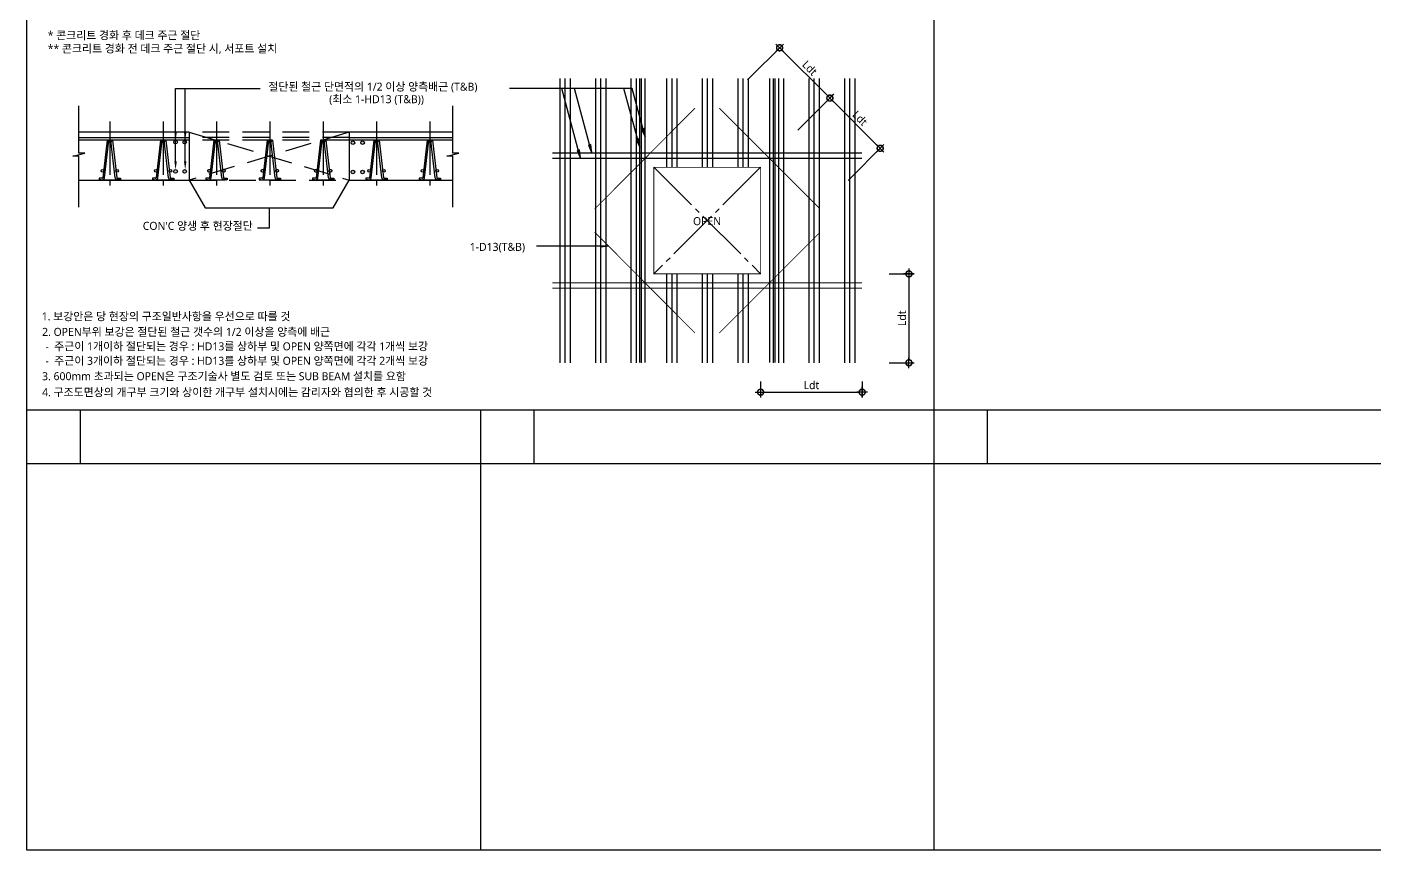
# Model space of a CAD drawing. Extents: x 517 to 33347, y 263 to 5437.
# Drawn here: x 25747 to 30797, y 300 to 3387 of the extents above; entities that cross this region are included whole.
import ezdxf

# ---------------------------------------------------------------- set-up
doc = ezdxf.new("R2010")
doc.units = 0
doc.header["$LTSCALE"] = 10
doc.header["$MEASUREMENT"] = 0
for name, pattern in [('CEN', [26, 20, -2, 2, -2]), ('HID', [2.5, 1.5, -1]), ('HIDDEN', [3, 2, -1])]:
    doc.linetypes.add(name, pattern=pattern)
for name, color, linetype in [('1', 1, 'Continuous'), ('7DIM', 7, 'Continuous'), ('AA-WAXM-CONC', 2, 'Continuous'), ('CEN', 1, 'CEN'), ('E', 7, 'Continuous'), ('E2', 7, 'Continuous'), ('SEC', 7, 'Continuous'), ('SYM', 6, 'Continuous'), ('SYM-LEAD', 6, 'Continuous'), ('TABLE', 7, 'Continuous'), ('TEXT', 3, 'Continuous')]:
    doc.layers.add(name, color=color, linetype=linetype)
doc.styles.get("Standard").update_dxf_attribs({"font": 'malgun.ttf'})
doc.styles.add('굴림', font='malgun.ttf')
doc.styles.add('스타일1', font='malgun.ttf')
doc.linetypes.add('DECK SUPPORT', pattern='A,12.7,-0.88,["O",Standard,S=4,R=0,X=-0.74,Y=-1.8],-0.55', length=14.13)
doc.dimstyles.new('CJA', dxfattribs={"dimscale": 200, "dimtxt": 3, "dimasz": 1, "dimexe": 2, "dimexo": 3, "dimgap": 1, "dimtad": 1, "dimdec": 0, "dimzin": 1, "dimdsep": 46, "dimlunit": 6, "dimtxsty": '스타일1', "dimblk": 'GAUN-DOT', "dimcen": -2, "dimdle": 2, "dimclrd": 256, "dimclre": 256, "dimclrt": 3, "dimadec": 0, "dimazin": 0, "dimtfac": 1, "dimtdec": 0, "dimtix": 1, "dimtmove": 2, "dimatfit": 3, "dimldrblk": 'DOTSMALL', "dimfxl": 1, "dimtolj": 1, "dimtzin": 1, "dimarcsym": 0})

# ---------------------------------------------------------------- blocks, each defined once
blk = doc.blocks.new('GAUN-DOT')
at = {"linetype": 'ByBlock'}
for p, q in [((2, 0), (-2, 0)), ((0, -2), (0, 2))]:
    blk.add_line(p, q, dxfattribs=at)
at = {"const_width": 2.25}
blk.add_lwpolyline([(0, 0.28125, 1), (0, -0.28125, 1)], format="xyb", close=True, dxfattribs=at)
blk = doc.blocks.new('*D101')
at = {"layer": '7DIM', "linetype": 'ByBlock', "lineweight": -2, "transparency": 16777216}
for p, q in [((28497.7, 2057.2), (28497.7, 1997.2)), ((28878.3, 2057.2), (28878.3, 1997.2)), ((28507.7, 2017.2), (28868.3, 2017.2))]:
    blk.add_line(p, q, dxfattribs=at)
at = {"layer": 'DEFPOINTS', "color": 0, "linetype": 'ByBlock', "transparency": 16777216}
for p in [(28497.7, 2087.2), (28878.3, 2087.2), (28878.3, 2017.2)]:
    blk.add_point(p, dxfattribs=at)
at = {"layer": '7DIM', "linetype": 'ByBlock', "lineweight": -2, "transparency": 16777216, "xscale": 10, "yscale": 10, "zscale": 10, "rotation": 180}
blk.add_blockref('GAUN-DOT', (28497.7, 2017.2), dxfattribs=at)
at = {"layer": '7DIM', "linetype": 'ByBlock', "lineweight": -2, "transparency": 16777216, "xscale": 10, "yscale": 10, "zscale": 10}
blk.add_blockref('GAUN-DOT', (28878.3, 2017.2), dxfattribs=at)
at = {"layer": '7DIM', "color": 3, "linetype": 'ByBlock', "transparency": 16777216, "insert": (28688, 2043.3), "char_height": 30, "attachment_point": 5, "style": '스타일1'}
blk.add_mtext('\\A1;Ldt', dxfattribs=at)
blk = doc.blocks.new('_DotSmall')
at = {"color": 0, "linetype": 'ByBlock', "const_width": 0.5}
blk.add_lwpolyline([(-0.0625, 0, 1), (0.0625, 0, 1)], format="xyb", close=True, dxfattribs=at)
blk = doc.blocks.new('*D102')
at = {"layer": '7DIM', "linetype": 'ByBlock', "lineweight": -2, "transparency": 16777216}
for p, q in [((28980.1, 2460.8), (29073.7, 2460.8)), ((29053.7, 2450.8), (29053.7, 2137.5)), ((28980.1, 2127.5), (29073.7, 2127.5))]:
    blk.add_line(p, q, dxfattribs=at)
at = {"layer": 'DEFPOINTS', "color": 0, "linetype": 'ByBlock', "transparency": 16777216}
for p in [(28950.1, 2460.8), (28950.1, 2127.5), (29053.7, 2127.5)]:
    blk.add_point(p, dxfattribs=at)
at = {"layer": '7DIM', "linetype": 'ByBlock', "lineweight": -2, "transparency": 16777216, "xscale": 10, "yscale": 10, "zscale": 10}
for p, rotation in [((29053.7, 2460.8), 90), ((29053.7, 2127.5), 270)]:
    blk.add_blockref('GAUN-DOT', p, dxfattribs=dict(at, rotation=rotation))
at = {"layer": '7DIM', "color": 3, "linetype": 'ByBlock', "transparency": 16777216, "insert": (29027.6, 2294.2), "char_height": 30, "attachment_point": 5, "rotation": 90, "style": '스타일1'}
blk.add_mtext('\\A1;Ldt', dxfattribs=at)
blk = doc.blocks.new('*D103')
at = {"layer": '7DIM', "linetype": 'ByBlock', "lineweight": -2, "transparency": 16777216}
for p, q in [((28637.1, 3000.2), (28771.5, 3134.6)), ((28938.8, 2938.9), (28764.4, 3113.4)), ((28825.7, 2811.7), (28960, 2946))]:
    blk.add_line(p, q, dxfattribs=at)
at = {"layer": 'DEFPOINTS', "color": 0, "linetype": 'ByBlock', "transparency": 16777216}
for p in [(28757.3, 3120.4), (28615.9, 2979), (28804.5, 2790.5)]:
    blk.add_point(p, dxfattribs=at)
at = {"layer": '7DIM', "linetype": 'ByBlock', "lineweight": -2, "transparency": 16777216, "xscale": 10, "yscale": 10, "zscale": 10}
for p, rotation in [((28757.3, 3120.4), 135.0000000000089), ((28945.9, 2931.9), 315.0000000000089)]:
    blk.add_blockref('GAUN-DOT', p, dxfattribs=dict(at, rotation=rotation))
at = {"layer": '7DIM', "color": 3, "linetype": 'ByBlock', "transparency": 16777216, "insert": (28870.1, 3044.6), "char_height": 30, "attachment_point": 5, "rotation": 315, "style": '스타일1'}
blk.add_mtext('\\A1;Ldt', dxfattribs=at)
blk = doc.blocks.new('*D104')
at = {"layer": '7DIM', "linetype": 'ByBlock', "lineweight": -2, "transparency": 16777216}
for p, q in [((28448.6, 3188.8), (28582.9, 3323.1)), ((28750.3, 3127.5), (28575.8, 3301.9)), ((28637.1, 3000.2), (28771.5, 3134.6))]:
    blk.add_line(p, q, dxfattribs=at)
at = {"layer": 'DEFPOINTS', "color": 0, "linetype": 'ByBlock', "transparency": 16777216}
for p in [(28568.8, 3309), (28427.3, 3167.6), (28615.9, 2979)]:
    blk.add_point(p, dxfattribs=at)
at = {"layer": '7DIM', "linetype": 'ByBlock', "lineweight": -2, "transparency": 16777216, "xscale": 10, "yscale": 10, "zscale": 10}
for p, rotation in [((28568.8, 3309), 135), ((28757.3, 3120.4), 315)]:
    blk.add_blockref('GAUN-DOT', p, dxfattribs=dict(at, rotation=rotation))
at = {"layer": '7DIM', "color": 3, "linetype": 'ByBlock', "transparency": 16777216, "insert": (28681.5, 3233.2), "char_height": 30, "attachment_point": 5, "rotation": 315, "style": '스타일1'}
blk.add_mtext('\\A1;Ldt', dxfattribs=at)

msp = doc.modelspace()

# ---------------------------------------------------------------- hatches: boundary and pattern name
at = {"layer": '1', "linetype": 'DECK SUPPORT', "ltscale": 10}
h = msp.add_hatch(color=256, dxfattribs=at)
h.dxf.hatch_style = 1
edge = h.paths.add_edge_path()
edge.add_ellipse((27005.4, 2953.1), major_axis=(-6.86, 0), ratio=1, start_angle=0, end_angle=360, ccw=False)
edge = h.paths.add_edge_path()
edge.add_ellipse((27005.4, 2843.1), major_axis=(-6.86, 0), ratio=1, start_angle=0, end_angle=360, ccw=False)
edge = h.paths.add_edge_path()
edge.add_ellipse((26969.4, 2843.1), major_axis=(-6.86, 0), ratio=1, start_angle=0, end_angle=360, ccw=False)
edge = h.paths.add_edge_path()
edge.add_ellipse((26304.7, 2955.1), major_axis=(-6.86, 0), ratio=1, start_angle=0, end_angle=360, ccw=False)
edge = h.paths.add_edge_path()
edge.add_ellipse((26969.4, 2953.1), major_axis=(-6.86, 0), ratio=1, start_angle=0, end_angle=360, ccw=False)
edge = h.paths.add_edge_path()
edge.add_ellipse((26338.7, 2845.1), major_axis=(-6.86, 0), ratio=1, start_angle=0, end_angle=360, ccw=False)
edge = h.paths.add_edge_path()
edge.add_ellipse((26304.7, 2845.1), major_axis=(-6.86, 0), ratio=1, start_angle=0, end_angle=360, ccw=False)
edge = h.paths.add_edge_path()
edge.add_ellipse((26338.7, 2955.1), major_axis=(-6.86, 0), ratio=1, start_angle=0, end_angle=360, ccw=False)
at = {"layer": 'SYM-LEAD'}
h = msp.add_hatch(color=256, dxfattribs=at)
h.paths.add_polyline_path([(26309.4, 2992.6), (26304.7, 2992.6), (26304.7, 2961.1)])
h.paths.add_polyline_path([(26304.7, 2992.6), (26300, 2992.6), (26304.7, 2961.1)])
h = msp.add_hatch(color=256, dxfattribs=at)
h.paths.add_polyline_path([(26345.4, 2992.6), (26340.7, 2992.6), (26340.7, 2961.1)])
h.paths.add_polyline_path([(26340.7, 2992.6), (26336, 2992.6), (26340.7, 2961.1)])
h = msp.add_hatch(color=256, dxfattribs=at)
h.paths.add_polyline_path([(28060.8, 3006.2), (28056.3, 3005), (28064.4, 2974.7)])
h.paths.add_polyline_path([(28056.3, 3005), (28051.7, 3003.8), (28064.4, 2974.7)])
h = msp.add_hatch(color=256, dxfattribs=at)
h.paths.add_polyline_path([(27861.8, 2945.7), (27857.3, 2944.5), (27865.4, 2914.2)])
h.paths.add_polyline_path([(27857.3, 2944.5), (27852.7, 2943.3), (27865.4, 2914.2)])
h = msp.add_hatch(color=256, dxfattribs=at)
h.paths.add_polyline_path([(28040.8, 2967.4), (28036.3, 2966.2), (28044.4, 2935.8)])
h.paths.add_polyline_path([(28036.3, 2966.2), (28031.7, 2965), (28044.4, 2935.8)])
h = msp.add_hatch(color=256, dxfattribs=at)
h.paths.add_polyline_path([(26309.4, 2883.2), (26304.7, 2883.2), (26304.7, 2851.8)])
h.paths.add_polyline_path([(26304.7, 2883.2), (26300, 2883.2), (26304.7, 2851.8)])
h = msp.add_hatch(color=256, dxfattribs=at)
h.paths.add_polyline_path([(26345.4, 2883.2), (26340.7, 2883.2), (26340.7, 2851.8)])
h.paths.add_polyline_path([(26340.7, 2883.2), (26336, 2883.2), (26340.7, 2851.8)])
h = msp.add_hatch(color=256, dxfattribs=at)
h.paths.add_polyline_path([(27819.3, 2925.7), (27814.8, 2924.5), (27822.9, 2894.2)])
h.paths.add_polyline_path([(27814.8, 2924.5), (27810.2, 2923.3), (27822.9, 2894.2)])
h = msp.add_hatch(color=256, dxfattribs=at)
h.paths.add_polyline_path([(27897.8, 2569.1), (27897.8, 2564.3), (27929.3, 2564.3)])
h.paths.add_polyline_path([(27897.8, 2564.3), (27897.8, 2559.6), (27929.3, 2564.3)])

# ---------------------------------------------------------------- linework, layer by layer
at = {"color": 8}
for p, q in [((27745.1, 3194.2), (27745.1, 2127.5)), ((27764.4, 3194.2), (27764.4, 2127.5)), ((27783.7, 3194.2), (27783.7, 2127.5)), ((27878.4, 3194.2), (27878.4, 2127.5)), ((27897.7, 3194.2), (27897.7, 2127.5)), ((27917.1, 3194.2), (27917.1, 2127.5)), ((28011.7, 3194.2), (28011.7, 2127.5)), ((28031.1, 3194.2), (28031.1, 2127.5)), ((28050.4, 3194.2), (28050.4, 2127.5)), ((28145.1, 3194.2), (28145.1, 2860.8)), ((28145.1, 3194.2), (28145.1, 2860.8)), ((28164.4, 3194.2), (28164.4, 2860.8)), ((28164.4, 3194.2), (28164.4, 2860.8)), ((28183.7, 3194.2), (28183.7, 2860.8)), ((28183.7, 3194.2), (28183.7, 2860.8)), ((28278.4, 3194.2), (28278.4, 2860.8)), ((28278.4, 3194.2), (28278.4, 2860.8)), ((28297.7, 3194.2), (28297.7, 2860.8)), ((28297.7, 3194.2), (28297.7, 2860.8)), ((28317.1, 3194.2), (28317.1, 2860.8)), ((28317.1, 3194.2), (28317.1, 2860.8)), ((28411.7, 3194.2), (28411.7, 2860.8)), ((28411.7, 3194.2), (28411.7, 2860.8)), ((28431.1, 3194.2), (28431.1, 2860.8)), ((28431.1, 3194.2), (28431.1, 2860.8)), ((28450.4, 3194.2), (28450.4, 2860.8)), ((28450.4, 3194.2), (28450.4, 2860.8)), ((28545.1, 3194.2), (28545.1, 2127.5)), ((28564.4, 3194.2), (28564.4, 2127.5)), ((28583.7, 3194.2), (28583.7, 2127.5)), ((28678.4, 3194.2), (28678.4, 2127.5)), ((28697.7, 3194.2), (28697.7, 2127.5)), ((28717.1, 3194.2), (28717.1, 2127.5)), ((28811.7, 3194.2), (28811.7, 2127.5)), ((28831.1, 3194.2), (28831.1, 2127.5)), ((28850.4, 3194.2), (28850.4, 2127.5)), ((28145.1, 2460.8), (28145.1, 2127.5)), ((28164.4, 2460.8), (28164.4, 2127.5)), ((28183.7, 2460.8), (28183.7, 2127.5)), ((28278.4, 2460.8), (28278.4, 2127.5)), ((28297.7, 2460.8), (28297.7, 2127.5)), ((28317.1, 2460.8), (28317.1, 2127.5)), ((28411.7, 2460.8), (28411.7, 2127.5)), ((28431.1, 2460.8), (28431.1, 2127.5)), ((28450.4, 2460.8), (28450.4, 2127.5))]:
    msp.add_line(p, q, dxfattribs=at)
at = {"color": 40, "linetype": 'HID', "const_width": 4.8}
for points in [[(28044.4, 3194.2), (28044.4, 2127.5)], [(28064.4, 3194.2), (28064.4, 2127.5)], [(28531.1, 3194.2), (28531.1, 2127.5)], [(28551.1, 3194.2), (28551.1, 2127.5)]]:
    msp.add_lwpolyline(points, dxfattribs=at)
at = {"color": 3, "linetype": 'Continuous', "const_width": 3.2}
for points in [[(27875.7, 2704.2), (28251.6, 3082.6)], [(28719.6, 2705.6), (28342.5, 3082.7)], [(27875.7, 2617.4), (28251.6, 2239.1)], [(28719.6, 2616.1), (28342.5, 2238.9)]]:
    msp.add_lwpolyline(points, dxfattribs=at)
at = {"color": 130, "linetype": 'HIDDEN', "ltscale": 20, "const_width": 4.44}
for points in [[(28878.3, 2914.2), (27716.4, 2914.2)], [(28878.3, 2894.2), (27716.4, 2894.2)], [(28878.3, 2427.5), (27716.4, 2427.5)], [(28878.3, 2407.5), (27716.4, 2407.5)]]:
    msp.add_lwpolyline(points, dxfattribs=at)
at = {"layer": '1', "linetype": 'DECK SUPPORT', "ltscale": 10}
for centre in [(26304.7, 2955.1), (26338.7, 2955.1), (26969.4, 2953.1), (27005.4, 2953.1), (26304.7, 2845.1), (26338.7, 2845.1), (26969.4, 2843.1), (27005.4, 2843.1)]:
    msp.add_circle(centre, 6.86, dxfattribs=at)
at = {"layer": '7DIM', "linetype": 'ByBlock', "const_width": 3.33}
msp.add_lwpolyline([(28497.7, 2460.8), (28097.7, 2460.8), (28097.7, 2860.8), (28497.7, 2860.8)], close=True, dxfattribs=at)
at = {"layer": 'AA-WAXM-CONC', "ltscale": 5}
for p, q in [((26355.7, 2992.6), (25942.2, 2992.6)), ((26355.7, 2992.6), (26355.7, 2812.6)), ((27344.2, 2992.6), (26955.7, 2992.6)), ((26955.7, 2992.6), (26955.7, 2812.6)), ((25942.2, 2812.6), (26355.7, 2812.6)), ((26955.7, 2812.6), (27344.2, 2812.6))]:
    msp.add_line(p, q, dxfattribs=at)
at = {"layer": 'AA-WAXM-CONC', "color": 1, "linetype": 'HIDDEN', "ltscale": 5}
for p, q in [((26955.7, 2992.6), (26355.7, 2992.6)), ((26955.7, 2992.6), (26355.7, 2812.6)), ((26355.7, 2992.6), (26955.7, 2812.6)), ((26355.7, 2812.6), (26955.7, 2812.6))]:
    msp.add_line(p, q, dxfattribs=at)
for points in [[(26955.7, 2972.6), (26355.7, 2972.6)], [(26955.7, 2962.6), (26355.7, 2962.6)]]:
    msp.add_lwpolyline(points, dxfattribs=at)
at = {"layer": 'CEN', "linetype": 'CEN'}
for p, q in [((26057.9, 3032.6), (26057.9, 2772.6)), ((26257.9, 3032.6), (26257.9, 2772.6)), ((26457.9, 3032.6), (26457.9, 2772.6)), ((26657.9, 3032.6), (26657.9, 2772.6)), ((26857.9, 3032.6), (26857.9, 2772.6)), ((27057.9, 3032.6), (27057.9, 2772.6)), ((27257.9, 3032.6), (27257.9, 2772.6)), ((26448.2, 2962.5), (26431.8, 2821.6)), ((26437.7, 2820.7), (26454.1, 2961.6)), ((26478.1, 2820.7), (26461.6, 2961.6)), ((26467.6, 2962.5), (26484, 2821.6)), ((26648.2, 2962.5), (26631.8, 2821.6)), ((26637.7, 2820.7), (26654.1, 2961.6)), ((26678.1, 2820.7), (26661.6, 2961.6)), ((26667.6, 2962.5), (26684, 2821.6)), ((26848.2, 2962.5), (26831.8, 2821.6)), ((26837.7, 2820.7), (26854.1, 2961.6)), ((26878.1, 2820.7), (26861.6, 2961.6)), ((26867.6, 2962.5), (26884, 2821.6)), ((28497.7, 2860.8), (28097.7, 2460.8)), ((28097.7, 2860.8), (28497.7, 2460.8)), ((26429.8, 2819.9), (26417.7, 2819.9)), ((26417.7, 2819.9), (26417.7, 2813.9)), ((26417.7, 2813.9), (26429.8, 2813.9)), ((26457.9, 2812.6), (26425.3, 2812.6)), ((26490.5, 2812.6), (26457.9, 2812.6)), ((26486, 2819.9), (26498, 2819.9)), ((26498, 2813.9), (26486, 2813.9)), ((26498, 2819.9), (26498, 2813.9)), ((26629.8, 2819.9), (26617.7, 2819.9)), ((26617.7, 2819.9), (26617.7, 2813.9)), ((26617.7, 2813.9), (26629.8, 2813.9)), ((26657.9, 2812.6), (26625.3, 2812.6)), ((26690.5, 2812.6), (26657.9, 2812.6)), ((26686, 2819.9), (26698, 2819.9)), ((26698, 2813.9), (26686, 2813.9)), ((26698, 2819.9), (26698, 2813.9)), ((26829.8, 2819.9), (26817.7, 2819.9)), ((26817.7, 2819.9), (26817.7, 2813.9)), ((26817.7, 2813.9), (26829.8, 2813.9)), ((26857.9, 2812.6), (26825.3, 2812.6)), ((26890.5, 2812.6), (26857.9, 2812.6)), ((26886, 2819.9), (26898, 2819.9)), ((26898, 2813.9), (26886, 2813.9)), ((26898, 2819.9), (26898, 2813.9))]:
    msp.add_line(p, q, dxfattribs=at)
at = {"layer": 'CEN', "color": 8, "linetype": 'CEN'}
for centre in [(26457.9, 2957.6), (26657.9, 2957.6), (26857.9, 2957.6), (26430.6, 2847.6), (26485.2, 2847.6), (26630.6, 2847.6), (26685.2, 2847.6), (26830.6, 2847.6), (26885.2, 2847.6)]:
    msp.add_circle(centre, 5, dxfattribs=at)
for centre, radius, start, end in [((26450, 2954.4), 8.29, 60.3419, 102.7953), ((26465.7, 2954.4), 8.29, 77.2047, 119.6581), ((26650, 2954.4), 8.29, 60.3419, 102.7953), ((26665.7, 2954.4), 8.29, 77.2047, 119.6581), ((26850, 2954.4), 8.29, 60.3419, 102.7953), ((26865.7, 2954.4), 8.29, 77.2047, 119.6581), ((26422.9, 2810.8), 3.02, 36.8699, 143.1301), ((26429.8, 2821.9), 2, 270, 351.5686), ((26429.8, 2821.9), 8, 270, 351.5686), ((26486, 2821.9), 8, 188.4314, 270), ((26486, 2821.9), 2, 188.4314, 270), ((26492.9, 2810.8), 3.02, 36.8699, 143.1301), ((26622.9, 2810.8), 3.02, 36.8699, 143.1301), ((26629.8, 2821.9), 2, 270, 351.5686), ((26629.8, 2821.9), 8, 270, 351.5686), ((26686, 2821.9), 8, 188.4314, 270), ((26686, 2821.9), 2, 188.4314, 270), ((26692.9, 2810.8), 3.02, 36.8699, 143.1301), ((26822.9, 2810.8), 3.02, 36.8699, 143.1301), ((26829.8, 2821.9), 2, 270, 351.5686), ((26829.8, 2821.9), 8, 270, 351.5686), ((26886, 2821.9), 8, 188.4314, 270), ((26886, 2821.9), 2, 188.4314, 270), ((26892.9, 2810.8), 3.02, 36.8699, 143.1301)]:
    msp.add_arc(centre, radius, start, end, dxfattribs=at)
at = {"layer": 'E'}
for p, q in [((26048.2, 2962.5), (26031.8, 2821.6)), ((26037.7, 2820.7), (26054.1, 2961.6)), ((26078.1, 2820.7), (26061.6, 2961.6)), ((26067.6, 2962.5), (26084, 2821.6)), ((26248.2, 2962.5), (26231.8, 2821.6)), ((26237.7, 2820.7), (26254.1, 2961.6)), ((26278.1, 2820.7), (26261.6, 2961.6)), ((26267.6, 2962.5), (26284, 2821.6)), ((27048.2, 2962.5), (27031.8, 2821.6)), ((27037.7, 2820.7), (27054.1, 2961.6)), ((27078.1, 2820.7), (27061.6, 2961.6)), ((27067.6, 2962.5), (27084, 2821.6)), ((27248.2, 2962.5), (27231.8, 2821.6)), ((27237.7, 2820.7), (27254.1, 2961.6)), ((27278.1, 2820.7), (27261.6, 2961.6)), ((27267.6, 2962.5), (27284, 2821.6)), ((26029.8, 2819.9), (26017.7, 2819.9)), ((26017.7, 2819.9), (26017.7, 2813.9)), ((26017.7, 2813.9), (26029.8, 2813.9)), ((26086, 2819.9), (26098, 2819.9)), ((26098, 2813.9), (26086, 2813.9)), ((26098, 2819.9), (26098, 2813.9)), ((26229.8, 2819.9), (26217.7, 2819.9)), ((26217.7, 2819.9), (26217.7, 2813.9)), ((26217.7, 2813.9), (26229.8, 2813.9)), ((26286, 2819.9), (26298, 2819.9)), ((26298, 2813.9), (26286, 2813.9)), ((26298, 2819.9), (26298, 2813.9)), ((27029.8, 2819.9), (27017.7, 2819.9)), ((27017.7, 2819.9), (27017.7, 2813.9)), ((27017.7, 2813.9), (27029.8, 2813.9)), ((27086, 2819.9), (27098, 2819.9)), ((27098, 2813.9), (27086, 2813.9)), ((27098, 2819.9), (27098, 2813.9)), ((27229.8, 2819.9), (27217.7, 2819.9)), ((27217.7, 2819.9), (27217.7, 2813.9)), ((27217.7, 2813.9), (27229.8, 2813.9)), ((27286, 2819.9), (27298, 2819.9)), ((27298, 2813.9), (27286, 2813.9)), ((27298, 2819.9), (27298, 2813.9))]:
    msp.add_line(p, q, dxfattribs=at)
at = {"layer": 'E', "color": 3}
for points in [[(25942.2, 2972.6), (26355.7, 2972.6)], [(26355.7, 2962.6), (25942.2, 2962.6)], [(26955.7, 2972.6), (27344.2, 2972.6)], [(27344.2, 2962.6), (26955.7, 2962.6)]]:
    msp.add_lwpolyline(points, dxfattribs=at)
at = {"layer": 'E'}
for centre, radius, start, end in [((26050, 2954.4), 8.29, 60.3419, 102.7953), ((26065.7, 2954.4), 8.29, 77.2047, 119.6581), ((26250, 2954.4), 8.29, 60.3419, 102.7953), ((26265.7, 2954.4), 8.29, 77.2047, 119.6581), ((27050, 2954.4), 8.29, 60.3419, 102.7953), ((27065.7, 2954.4), 8.29, 77.2047, 119.6581), ((27250, 2954.4), 8.29, 60.3419, 102.7953), ((27265.7, 2954.4), 8.29, 77.2047, 119.6581), ((26029.8, 2821.9), 2, 270, 351.5686), ((26029.8, 2821.9), 8, 270, 351.5686), ((26086, 2821.9), 8, 188.4314, 270), ((26086, 2821.9), 2, 188.4314, 270), ((26229.8, 2821.9), 2, 270, 351.5686), ((26229.8, 2821.9), 8, 270, 351.5686), ((26286, 2821.9), 8, 188.4314, 270), ((26286, 2821.9), 2, 188.4314, 270), ((27029.8, 2821.9), 2, 270, 351.5686), ((27029.8, 2821.9), 8, 270, 351.5686), ((27086, 2821.9), 8, 188.4314, 270), ((27086, 2821.9), 2, 188.4314, 270), ((27229.8, 2821.9), 2, 270, 351.5686), ((27229.8, 2821.9), 8, 270, 351.5686), ((27286, 2821.9), 8, 188.4314, 270), ((27286, 2821.9), 2, 188.4314, 270)]:
    msp.add_arc(centre, radius, start, end, dxfattribs=at)
at = {"layer": 'E2'}
for p, q in [((26057.9, 2812.6), (26025.3, 2812.6)), ((26090.5, 2812.6), (26057.9, 2812.6)), ((26257.9, 2812.6), (26225.3, 2812.6)), ((26290.5, 2812.6), (26257.9, 2812.6)), ((27057.9, 2812.6), (27025.3, 2812.6)), ((27090.5, 2812.6), (27057.9, 2812.6)), ((27257.9, 2812.6), (27225.3, 2812.6)), ((27290.5, 2812.6), (27257.9, 2812.6))]:
    msp.add_line(p, q, dxfattribs=at)
for centre in [(26022.9, 2810.8), (26092.9, 2810.8), (26222.9, 2810.8), (26292.9, 2810.8), (27022.9, 2810.8), (27092.9, 2810.8), (27222.9, 2810.8), (27292.9, 2810.8)]:
    msp.add_arc(centre, 3.02, 36.8699, 143.1301, dxfattribs=at)
at = {"layer": 'SEC'}
for centre in [(26057.9, 2957.6), (26257.9, 2957.6), (27057.9, 2957.6), (27257.9, 2957.6), (26030.6, 2847.6), (26085.2, 2847.6), (26230.6, 2847.6), (26285.2, 2847.6), (27030.6, 2847.6), (27085.2, 2847.6), (27230.6, 2847.6), (27285.2, 2847.6)]:
    msp.add_circle(centre, 5, dxfattribs=at)
at = {"layer": 'SYM'}
for points in [[(25942, 2711.7), (25942.2, 2902.4), (25919.9, 2902), (25964.1, 2913.8), (25942.2, 2913.4), (25942.1, 3091.4)], [(27344.1, 2711.7), (27344.2, 2902.4), (27322, 2902), (27366.1, 2913.8), (27344.2, 2913.4), (27344.2, 3091.4)]]:
    msp.add_lwpolyline(points, dxfattribs=at)
at = {"layer": 'SYM-LEAD'}
for p, q in [((26340.7, 2877.8), (26340.7, 3155.9)), ((27822.9, 2894.2), (27752.8, 3155.9)), ((27865.4, 2914.2), (27800.6, 3155.9)), ((28044.4, 2935.8), (27985.4, 3155.9)), ((27928.1, 2564.6), (27657.4, 2564.6))]:
    msp.add_line(p, q, dxfattribs=at)
for points in [[(26304.7, 2877.8), (26304.7, 3155.9), (26621.8, 3155.9)], [(28064.4, 2974.7), (28015.8, 3155.9), (27556, 3155.9)]]:
    msp.add_lwpolyline(points, dxfattribs=at)
for points in [[(28056.3, 3005), (28051.7, 3003.8), (28064.4, 2974.7), (28056.3, 3005)], [(28060.8, 3006.2), (28056.3, 3005), (28064.4, 2974.7), (28060.8, 3006.2)], [(27857.3, 2944.5), (27852.7, 2943.3), (27865.4, 2914.2), (27857.3, 2944.5)], [(27861.8, 2945.7), (27857.3, 2944.5), (27865.4, 2914.2), (27861.8, 2945.7)], [(28036.3, 2966.2), (28031.7, 2965), (28044.4, 2935.8), (28036.3, 2966.2)], [(28040.8, 2967.4), (28036.3, 2966.2), (28044.4, 2935.8), (28040.8, 2967.4)], [(27814.8, 2924.5), (27810.2, 2923.3), (27822.9, 2894.2), (27814.8, 2924.5)], [(27819.3, 2925.7), (27814.8, 2924.5), (27822.9, 2894.2), (27819.3, 2925.7)]]:
    msp.add_lwpolyline(points, close=True, dxfattribs=at)
at = {"layer": 'TABLE', "color": 3}
for p, q in [((29147.5, 5249.6), (29147.5, 299.6)), ((32547.5, 1949.6), (25747.5, 1949.6)), ((27447.5, 1949.6), (27447.5, 299.6))]:
    msp.add_line(p, q, dxfattribs=at)
at = {"layer": 'TABLE', "color": 4}
for p, q in [((25947.5, 1949.6), (25947.5, 1749.6)), ((27647.5, 1949.6), (27647.5, 1749.6)), ((29347.5, 1949.6), (29347.5, 1749.6)), ((25747.5, 1749.6), (32547.5, 1749.6))]:
    msp.add_line(p, q, dxfattribs=at)
at = {"layer": 'TABLE', "color": 3}
msp.add_lwpolyline([(32547.5, 299.6), (25747.5, 299.6), (25747.5, 5249.6), (32547.5, 5249.6)], close=True, dxfattribs=at)
at = {"layer": 'TEXT', "linetype": 'Continuous', "ltscale": 10}
for points in [[(26355.7, 2812.6), (26415.8, 2708.5), (26895.6, 2708.5), (26955.7, 2812.6)], [(26655.7, 2708.5), (26655.7, 2631.9), (26611.4, 2631.9)]]:
    msp.add_lwpolyline(points, dxfattribs=at)

# ---------------------------------------------------------------- texts
at = {"layer": 'TEXT', "linetype": 'ByBlock', "style": '스타일1'}
for s, p in [('OPEN', (28244.2, 2643.7)), ('1-D13(T&B)', (27407.3, 2547.2)), ('1. 보강안은 당 현장의 구조일반사항을 우선으로 따를 것', (25802.9, 2286.5)), ('2. OPEN부위 보강은 절단된 철근 갯수의 1/2 이상을 양측에 배근', (25804.4, 2228.4)), (' -  주근이 1개이하 절단되는 경우 : HD13를 상하부 및 OPEN 양쪽면에 각각 1개씩 보강', (25806.8, 2174.2)), (' -  주근이 3개이하 절단되는 경우 : HD13를 상하부 및 OPEN 양쪽면에 각각 2개씩 보강', (25806.8, 2119.9)), ('3. 600mm 초과되는 OPEN은 구조기술사 별도 검토 또는 SUB BEAM 설치를 요함', (25804.3, 2062.1)), ('4. 구조도면상의 개구부 크기와 상이한 개구부 설치시에는 감리자와 협의한 후 시공할 것', (25804.3, 2002.1))]:
    msp.add_text(s, height=30, dxfattribs=at).set_placement(p)
at = {"layer": 'TEXT', "color": 10, "linetype": 'ByBlock', "insert": (25825.4, 3370.9), "char_height": 30, "width": 1133.852, "attachment_point": 1, "style": '굴림'}
msp.add_mtext('* 콘크리트 경화 후 데크 주근 절단\\P** 콘크리트 경화 전 데크 주근 절단 시, 서포트 설치', dxfattribs=at)
at = {"layer": 'TEXT', "linetype": 'ByBlock', "char_height": 30, "style": '스타일1'}
for s, insert, width, attachment_point in [('절단된 철근 단면적의 1/2 이상 양측배근 (T&B)', (26652.2, 3178), 903.922, 1), ('(최소 1-HD13 (T&B))', (26880.3, 3131.2), 903.922, 1), ("CON'C 양생 후 현장절단", (26594.1, 2656.1), 772.13, 3)]:
    msp.add_mtext(s, dxfattribs=dict(at, insert=insert, width=width, attachment_point=attachment_point))

# ---------------------------------------------------------------- dimensions: what is measured, and where the dimension line sits
at = {"layer": '7DIM', "linetype": 'ByBlock'}
for p1, p2, picture, middle in [((28615.9, 2979), (28427.3, 3167.6), '*D104', (28681.5, 3233.2)), ((28804.5, 2790.5), (28615.9, 2979), '*D103', (28870.1, 3044.6))]:
    dim = msp.add_aligned_dim(p1=p1, p2=p2, distance=-200, text='Ldt', dimstyle='CJA', override={"dimscale": 10}, dxfattribs=at)
    dim.commit()
    dim.dimension.update_dxf_attribs({"geometry": picture, "text_midpoint": middle})
for base, p1, p2, angle, picture, middle in [((29053.7, 2127.5), (28950.1, 2460.8), (28950.1, 2127.5), 90, '*D102', (29027.6, 2294.2)), ((28878.3, 2017.2), (28497.7, 2087.2), (28878.3, 2087.2), 180, '*D101', (28688, 2043.3))]:
    dim = msp.add_linear_dim(base=base, p1=p1, p2=p2, angle=angle, text='Ldt', dimstyle='CJA', override={"dimscale": 10}, dxfattribs=at)
    dim.commit()
    dim.dimension.update_dxf_attribs({"geometry": picture, "text_midpoint": middle})

doc.saveas('drawing.dxf')
